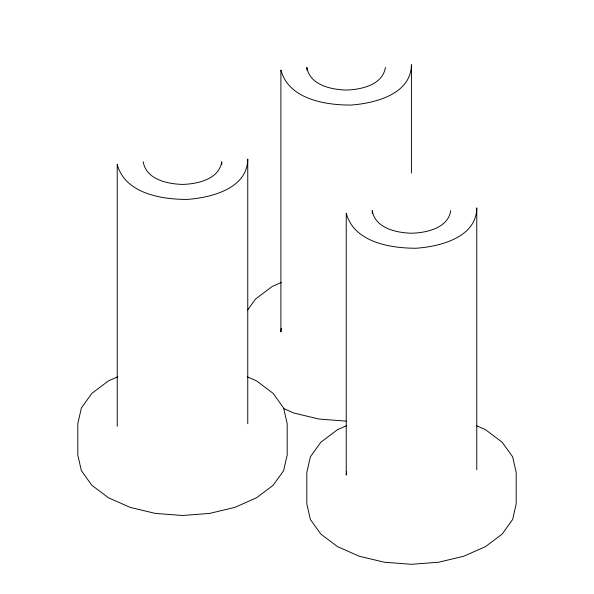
<?xml version="1.0" encoding="UTF-8"?>
<svg xmlns="http://www.w3.org/2000/svg" width="594" height="594" viewBox="0 0 594 594"><rect width="100%" height="100%" fill="white"/><g stroke="black" fill="none" stroke-linecap="round" stroke-linejoin="round"><path stroke-width="0.89" d="M281.274 328.341L280.895 331.92L280.895 70.04C288.632 99.116 325.074 105.108 350.772 105.064C374.547 103.378 411.137 94.379 411.427 64.716L411.427 172.988M346.614 471.517L346.243 475.096L346.243 213.216C353.972 242.285 390.421 248.285 416.119 248.24C439.887 246.555 476.477 237.555 476.774 207.893L476.774 469.772M385.417 67.382C382.722 85.001 361.189 89.649 346.161 90.043C331.133 89.649 309.608 85.001 306.905 67.382L306.905 70.159M450.764 210.558C448.062 228.178 426.537 232.826 411.508 233.219C396.48 232.826 374.948 228.178 372.245 210.558L372.245 213.335M247.661 309.971L255.502 299.042L272.141 286.523L281.311 282.454M117.642 376.819L108.472 380.88L91.832 393.399L81.371 407.974L77.807 423.619L77.807 455.041L81.371 470.686L91.832 485.268L108.472 497.779L130.153 507.387L155.398 513.424L182.492 515.488L209.585 513.424L234.838 507.387L256.519 497.779L273.158 485.268L283.613 470.686L287.184 455.041L287.184 423.619L283.613 407.974L273.158 393.399L256.519 380.88L247.349 376.819M346.651 425.631L337.481 429.7L320.842 442.211L310.387 456.793L306.816 472.438L306.816 503.861L310.387 519.505L320.842 534.08L337.481 546.599L359.162 556.199L384.415 562.243L411.508 564.3L438.602 562.243L463.847 556.199L485.528 546.599L502.168 534.08L512.629 519.505L516.193 503.861L516.193 472.438L512.629 456.793L502.168 442.211L485.528 429.7L476.358 425.631M346.161 421.124L319.067 419.067L293.822 413.023L283.813 408.59M143.236 161.739C145.938 179.366 167.463 184.014 182.492 184.407C197.52 184.014 219.052 179.366 221.755 161.739L221.755 164.516M247.757 423.73L247.757 159.081C247.468 188.744 210.877 197.735 187.103 199.421C161.405 199.465 124.963 193.473 117.226 164.404L117.226 426.284"/></g></svg>
